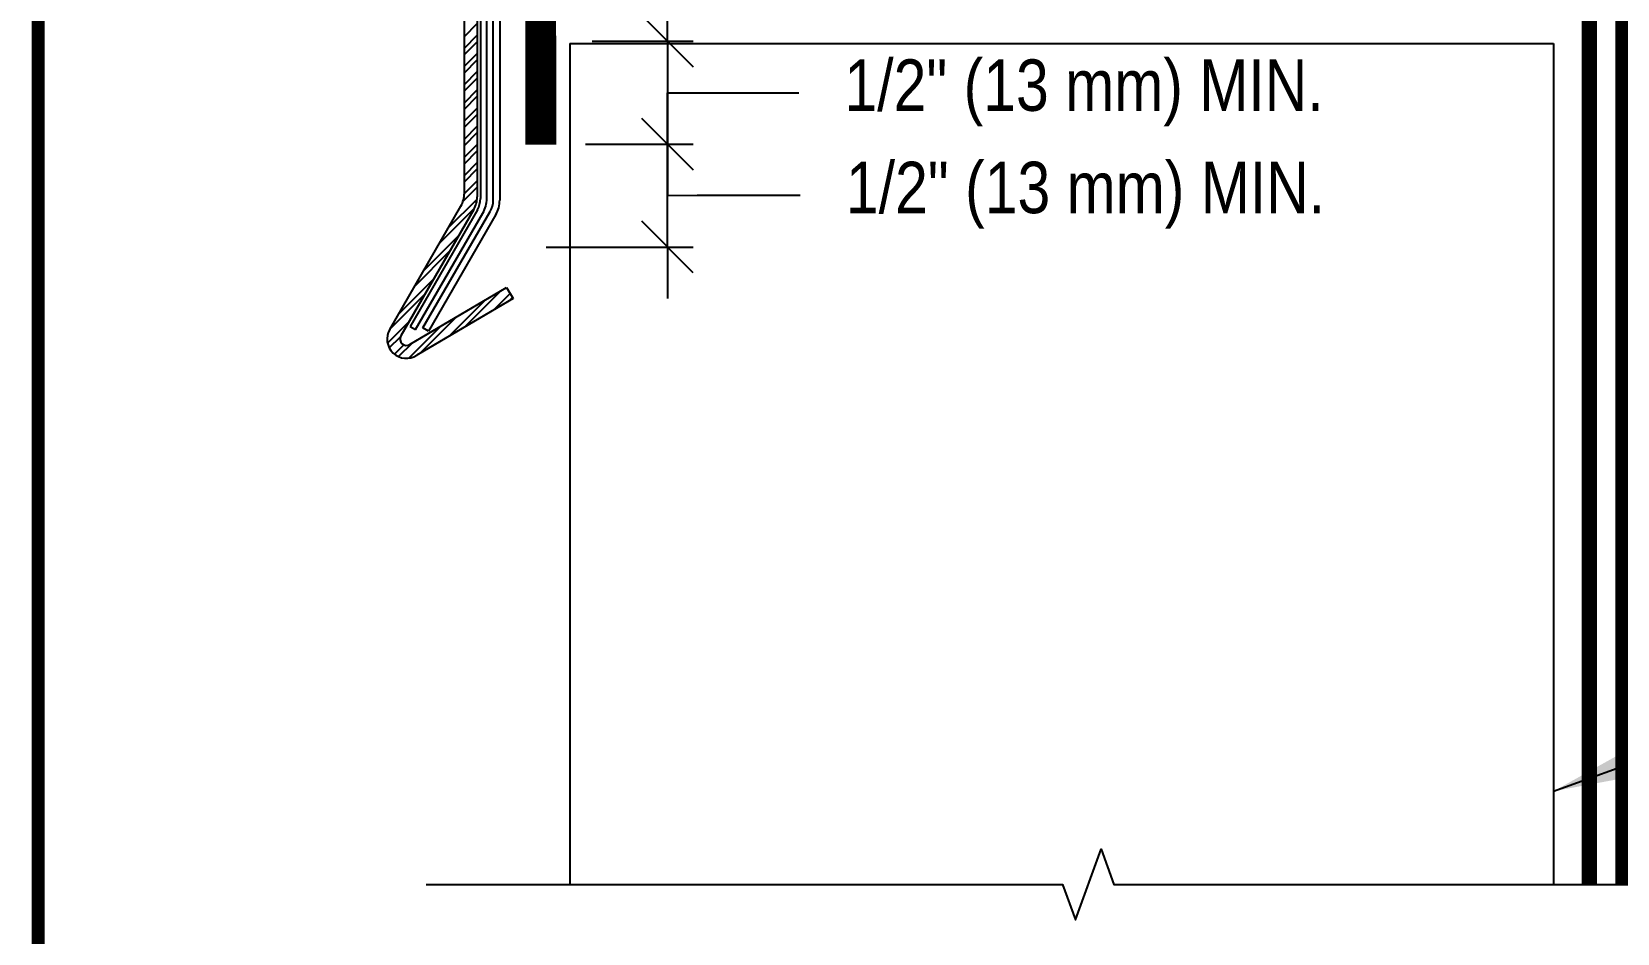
# Model space of a CAD drawing. Header units: inches. Extents: x -763.7 to -743.6, y -96.2 to -79.4.
# Drawn here: x -763.653 to -759.799, y -86.042 to -83.851 of the extents above; entities that cross this region are included whole.
import ezdxf
from ezdxf.enums import TextEntityAlignment as Align

# ---------------------------------------------------------------- set-up
doc = ezdxf.new("R2010")
doc.units = ezdxf.units.IN
doc.header["$MEASUREMENT"] = 0
doc.layers.get('0').update_dxf_attribs({"linetype": 'CONTINUOUS'})
doc.layers.get('DEFPOINTS').update_dxf_attribs({"linetype": 'CONTINUOUS'})
for name, color, linetype in [('FSBP-ACCESSORY-FIRESTONE', 7, 'CONTINUOUS'), ('FSBP-ANNO-LABEL', 7, 'CONTINUOUS'), ('FSBP-MEMBRANE', 7, 'CONTINUOUS'), ('FSBP-TTLB-BORDER', 7, 'CONTINUOUS'), ('FSBP-TTLB-TEXT', 7, 'CONTINUOUS'), ('FSBP-WALL-CURB', 9, 'CONTINUOUS')]:
    doc.layers.add(name, color=color, linetype=linetype)
doc.styles.add('ARIAL', font='arial.ttf')
doc.styles.add('ARIAL_BOLD', font='')
doc.styles.add('ARIAL_NAR', font='ARIALN.TTF')
doc.styles.get('ARIAL_BOLD').set_extended_font_data('Arial Black')
doc.dimstyles.new('FSBP-DIM', dxfattribs={"dimtxt": 0.1875, "dimasz": 0.125, "dimexe": 0.0625, "dimexo": 0.125, "dimgap": 0.125, "dimtad": 0, "dimdec": 0, "dimzin": 1, "dimdsep": 46, "dimlunit": 4, "dimtxsty": 'ARIAL_NAR', "dimblk": 'OBLIQUE', "dimcen": 0.09375, "dimdle": 0.0625, "dimclrd": 256, "dimclre": 256, "dimclrt": 256, "dimadec": 0, "dimazin": 0, "dimtfac": 1, "dimtdec": 0, "dimtmove": 1, "dimatfit": 3, "dimfxl": 0, "dimtolj": 1, "dimtzin": 0, "dimlwd": -1, "dimlwe": -1, "dimarcsym": 0})
doc.dimstyles.new('FSBP-LEADER', dxfattribs={"dimtxt": 0.1875, "dimasz": 0.25, "dimexe": 0.0625, "dimexo": 0.125, "dimgap": 0.125, "dimtad": 0, "dimtih": 1, "dimtoh": 1, "dimdec": 4, "dimzin": 0, "dimdsep": 46, "dimlunit": 4, "dimtxsty": 'ARIAL_NAR', "dimcen": 0.09375, "dimclrd": 256, "dimclre": 256, "dimclrt": 256, "dimadec": 0, "dimazin": 0, "dimtfac": 1, "dimtdec": 4, "dimtofl": 0, "dimtmove": 0, "dimatfit": 3, "dimfxl": 0, "dimtolj": 1, "dimtzin": 0, "dimlwd": -1, "dimlwe": -1, "dimarcsym": 0})

# ---------------------------------------------------------------- blocks, each defined once
blk = doc.blocks.new('TTLB-ASPHALT_1')
at = {"layer": 'FSBP-TTLB-BORDER', "const_width": 0.0312}
blk.add_lwpolyline([(20, 0), (20, 13), (0, 13), (0, 0)], dxfattribs=at)
at = {"layer": 'FSBP-TTLB-TEXT'}
for tag, height, style, p in [('DETAIL_DESCP_LINE_1', 0.2188, 'ARIAL_BOLD', (9.8327, -0.375)), ('ISSUE_REV_DATE', 0.2188, 'ARIAL', (15.8407, -0.7283)), ('DETAIL_NUMBER', 0.4375, 'ARIAL', (18.4206, -0.8932))]:
    blk.add_attdef(tag, text='', height=height, dxfattribs=dict(at, style=style)).set_placement(p, align=Align.MIDDLE_CENTER)
at = {"layer": 'FSBP-TTLB-TEXT', "style": 'ARIAL'}
blk.add_attdef('ACCPT_SYSTEMS', text='', height=0.2188, dxfattribs=at).set_placement((11.4944, -1.125), align=Align.MIDDLE_LEFT)
blk = doc.blocks.new('_OBLIQUE')
at = {"color": 0, "linetype": 'ByBlock'}
blk.add_line((-0.5, -0.5), (0.5, 0.5), dxfattribs=at)
blk = doc.blocks.new('*D7')
at = {"layer": 'DEFPOINTS', "color": 0, "transparency": 16777216}
for p in [(-762.4154, -83.8743), (-762.4317, -84.1243), (-762.1074, -84.1243)]:
    blk.add_point(p, dxfattribs=at)
at = {"layer": 'FSBP-ANNO-LABEL', "transparency": 16777216}
for p, q in [((-762.1074, -83.8743), (-762.1074, -83.7493)), ((-762.2904, -83.8743), (-762.0449, -83.8743)), ((-762.1074, -83.8743), (-762.1074, -84.1243)), ((-762.1074, -83.8743), (-762.1074, -84.1243)), ((-762.1074, -83.9993), (-762.0385, -83.9997)), ((-762.0385, -83.9997), (-761.7885, -83.9997)), ((-762.3067, -84.1243), (-762.0449, -84.1243)), ((-762.1074, -84.1243), (-762.1074, -84.2493))]:
    blk.add_line(p, q, dxfattribs=at)
at = {"layer": 'FSBP-ANNO-LABEL', "transparency": 16777216, "xscale": 0.125, "yscale": 0.125, "zscale": 0.125}
for p, rotation in [((-762.1074, -83.8743), 270), ((-762.1074, -84.1243), 90)]:
    blk.add_blockref('_OBLIQUE', p, dxfattribs=dict(at, rotation=rotation))
at = {"layer": 'FSBP-ANNO-LABEL', "transparency": 16777216, "insert": (-761.0949, -83.9997), "char_height": 0.125, "attachment_point": 5, "style": 'ARIAL_NAR'}
blk.add_mtext('\\A1;1/2" (13 mm) MIN.', dxfattribs=at)
blk = doc.blocks.new('*D8')
at = {"layer": 'DEFPOINTS', "color": 0, "transparency": 16777216}
for p in [(-762.4317, -84.1243), (-762.1074, -84.1243), (-762.5275, -84.3743)]:
    blk.add_point(p, dxfattribs=at)
at = {"layer": 'FSBP-ANNO-LABEL', "transparency": 16777216}
for p, q in [((-762.1074, -84.1243), (-762.1074, -83.9993)), ((-762.3067, -84.1243), (-762.0449, -84.1243)), ((-762.1074, -84.3743), (-762.1074, -84.1243)), ((-762.1074, -84.3743), (-762.1074, -84.1243)), ((-762.1074, -84.2493), (-762.0349, -84.2484)), ((-762.0349, -84.2484), (-761.7849, -84.2484)), ((-762.4025, -84.3743), (-762.0449, -84.3743)), ((-762.1074, -84.3743), (-762.1074, -84.4993))]:
    blk.add_line(p, q, dxfattribs=at)
at = {"layer": 'FSBP-ANNO-LABEL', "transparency": 16777216, "xscale": 0.125, "yscale": 0.125, "zscale": 0.125}
for p, rotation in [((-762.1074, -84.1243), 270), ((-762.1074, -84.3743), 90)]:
    blk.add_blockref('_OBLIQUE', p, dxfattribs=dict(at, rotation=rotation))
at = {"layer": 'FSBP-ANNO-LABEL', "transparency": 16777216, "insert": (-761.0913, -84.2484), "char_height": 0.125, "attachment_point": 5, "style": 'ARIAL_NAR'}
blk.add_mtext('\\A1;1/2" (13 mm) MIN.', dxfattribs=at)

msp = doc.modelspace()

# ---------------------------------------------------------------- linework, layer by layer
at = {"layer": 'FSBP-ACCESSORY-FIRESTONE'}
for p, q in [((-762.6011, -84.2436), (-762.6011, -82.2391)), ((-762.5699, -82.2715), (-762.5699, -84.252)), ((-762.5308, -84.2605), (-762.5308, -82.255)), ((-762.5621, -82.2888), (-762.5621, -84.2566)), ((-762.5465, -84.2566), (-762.5465, -82.2888)), ((-762.5152, -82.3077), (-762.5152, -84.2605)), ((-762.6011, -83.8624), (-762.5699, -83.8312)), ((-762.6011, -83.891), (-762.5699, -83.8598)), ((-762.6011, -83.9066), (-762.5699, -83.8754)), ((-762.6011, -83.9352), (-762.5699, -83.904)), ((-762.6011, -83.9508), (-762.5699, -83.9196)), ((-762.6011, -83.9794), (-762.5699, -83.9481)), ((-762.6011, -83.995), (-762.5699, -83.9638)), ((-762.6011, -84.0236), (-762.5699, -83.9923)), ((-762.6011, -84.0392), (-762.5699, -84.008)), ((-762.6011, -84.0678), (-762.5699, -84.0365)), ((-762.6011, -84.0834), (-762.5699, -84.0522)), ((-762.6011, -84.112), (-762.5699, -84.0807)), ((-762.6011, -84.1276), (-762.5699, -84.0964)), ((-762.6011, -84.1562), (-762.5699, -84.1249)), ((-762.6011, -84.1718), (-762.5699, -84.1406)), ((-762.6011, -84.2004), (-762.5699, -84.1691)), ((-762.6011, -84.216), (-762.5699, -84.1847)), ((-762.6044, -84.2634), (-762.5699, -84.2289)), ((-762.6011, -84.2446), (-762.5699, -84.2133)), ((-762.7825, -84.5745), (-762.6095, -84.2748)), ((-762.6613, -84.3646), (-762.5763, -84.2796)), ((-762.64, -84.3276), (-762.5701, -84.2578)), ((-762.5782, -84.2832), (-762.7554, -84.5901)), ((-762.5694, -84.2839), (-762.7329, -84.5671)), ((-762.7194, -84.575), (-762.5559, -84.2918)), ((-762.7017, -84.571), (-762.5382, -84.2878)), ((-762.5246, -84.2956), (-762.6881, -84.5788)), ((-762.7003, -84.4322), (-762.615, -84.3468)), ((-762.7217, -84.4691), (-762.6363, -84.3838)), ((-762.7607, -84.5367), (-762.6753, -84.4514)), ((-762.733, -84.6108), (-762.4986, -84.4728)), ((-762.4986, -84.4728), (-762.4827, -84.4997)), ((-762.782, -84.5737), (-762.6967, -84.4883)), ((-762.4827, -84.4997), (-762.7164, -84.6373)), ((-762.6387, -84.5915), (-762.5506, -84.5034)), ((-762.6007, -84.5692), (-762.5126, -84.481)), ((-762.5313, -84.5283), (-762.4901, -84.4871)), ((-762.5313, -84.5283), (-762.4901, -84.4871)), ((-762.4933, -84.5059), (-762.4843, -84.4969)), ((-762.7082, -84.6324), (-762.62, -84.5442)), ((-762.7877, -84.6079), (-762.7357, -84.5559)), ((-762.7358, -84.6444), (-762.658, -84.5666)), ((-762.7329, -84.5671), (-762.7194, -84.575)), ((-762.6881, -84.5788), (-762.7017, -84.571)), ((-762.7836, -84.6194), (-762.7565, -84.5923)), ((-762.7706, -84.635), (-762.7479, -84.6123)), ((-762.7608, -84.6408), (-762.7274, -84.6075))]:
    msp.add_line(p, q, dxfattribs=at)
for centre, radius, start, end in [((-762.6636, -84.2436), 0.0625, 330, 0), ((-762.6324, -84.252), 0.0625, 330, 0), ((-762.6168, -84.2566), 0.0547, 330, 360), ((-762.6168, -84.2566), 0.0703, 330, 0), ((-762.5855, -84.2605), 0.0547, 330, 360), ((-762.5855, -84.2605), 0.0703, 330, 360), ((-762.7419, -84.5979), 0.0469, 150, 302.9025), ((-762.7419, -84.5979), 0.0156, 150, 304.6749)]:
    msp.add_arc(centre, radius, start, end, dxfattribs=at)
at = {"layer": 'FSBP-MEMBRANE'}
for points, const_width in [([(-762.4151, -84.1256), (-762.4165, -82.9111), (-761.7009, -82.9111)], 0.075), ([(-760.3413, -82.9111), (-759.7659, -82.9111), (-759.7659, -85.9233)], 0.075), ([(-759.8666, -85.9233), (-759.8666, -83.0117), (-760.3413, -83.0117)], 0.0375)]:
    msp.add_lwpolyline(points, dxfattribs=dict(at, const_width=const_width))
at = {"layer": 'FSBP-WALL-CURB', "linetype": 'Continuous'}
for p, q in [((-762.3443, -83.8801), (-761.8333, -83.8801)), ((-761.8333, -83.8801), (-760.5549, -83.8801)), ((-760.5549, -83.8801), (-759.9537, -83.8801))]:
    msp.add_line(p, q, dxfattribs=at)
at = {"layer": 'FSBP-WALL-CURB', "linetype": 'Continuous', "ltscale": 1.75}
for p, q in [((-762.3443, -83.8801), (-762.3443, -85.9233)), ((-759.9537, -83.8801), (-759.9537, -85.9233))]:
    msp.add_line(p, q, dxfattribs=at)
at = {"layer": 'FSBP-WALL-CURB'}
msp.add_lwpolyline([(-762.6941, -85.9233), (-761.1472, -85.9233), (-761.116, -86.0092), (-761.0535, -85.8374), (-761.0222, -85.9233), (-759.4161, -85.9233)], dxfattribs=at)

# ---------------------------------------------------------------- block references
msp.add_blockref('TTLB-ASPHALT_1', (-763.637, -93.5801))

# ---------------------------------------------------------------- dimensions: what is measured, and where the dimension line sits
at = {"layer": 'FSBP-ANNO-LABEL'}
for p1, angle, picture, middle in [((-762.4154, -83.8743), 270, '*D7', (-761.6635, -83.9997)), ((-762.5275, -84.3743), 90, '*D8', (-761.6599, -84.2484))]:
    dim = msp.add_linear_dim(base=(-762.1074, -84.1243), p1=p1, p2=(-762.4317, -84.1243), angle=angle, text='1/2" (13 mm) MIN.', dimstyle='FSBP-DIM', override={"dimtxt": 0.125, "dimtih": 1, "dimtoh": 1}, dxfattribs=at)
    dim.commit()
    dim.dimension.update_dxf_attribs({"geometry": picture, "text_midpoint": middle, "dimtype": 160})

# ---------------------------------------------------------------- leaders
msp.add_leader([(-759.9537, -85.6969), (-758.2981, -85.0982), (-757.9296, -85.0987)], dimstyle='FSBP-LEADER', dxfattribs=at)

doc.saveas('drawing.dxf')
